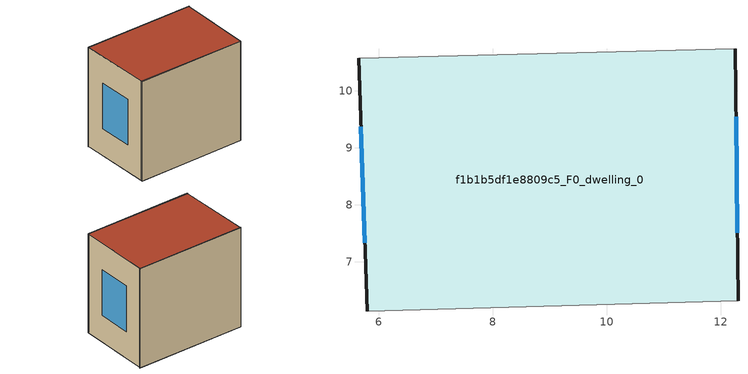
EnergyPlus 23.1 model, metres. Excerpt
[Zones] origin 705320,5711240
f1b1b5df1e8809c5_F0_dwelling_0
 floor ground (EU_floor_Construction): 12.31,6.32 12.26,10.74 5.65,10.57 5.8,6.13 z0
 wall outside (EU_wall_Construction): 5.8,6.13 5.65,10.57 / 12.26,10.74 12.31,6.32 z0:6
 wall adiabatic (EU_wall_Construction): 5.65,10.57 12.26,10.74 / 12.31,6.32 5.8,6.13 z0:6
 window (EU_Window_Construction): 5.76,7.33 5.69,9.37 / 12.27,9.55 12.29,7.51 z1.62:4.38
 roof outside (EU_roof_Construction): 12.26,10.74 12.31,6.32 5.8,6.13 5.65,10.57 z6
shading: 5.79,6.19 12.33,6.32 / 12.29,10.74 5.62,10.56 z0:6
[Building]
EU S2 Campaign: North Axis=0; Terrain=City; Solar Distribution=FullExterior
[Site:Location]
London: Latitude=51.5; Longitude=-0.5; Time Zone=0; Elevation=25
[SizingPeriod:WeatherFileDays]
AnnualSizingPeriod: Begin Month=1; Begin Day of Month=1; End Month=12; End Day of Month=31; Day of Week for Start Day=Monday; Use Weather File Daylight Saving Period=No; Use Weather File Rain and Snow Indicators=No
[MATERIAL]
EU_InternalMass_Material: Roughness=MediumRough; Thickness=0.1; Conductivity=1; Density=1800; Specific Heat=900; Thermal Absorptance=0.9; Solar Absorptance=0.7; Visible Absorptance=0.7
[MATERIAL:NOMASS] Roughness=MediumRough; Thermal Absorptance=0.9; Solar Absorptance=0.7; Visible Absorptance=0.7
Name | Thermal Resistance
EU_wall_NoMass | 0.555556
EU_roof_NoMass | 0.510204
EU_floor_NoMass | 1.68919
[WINDOWMATERIAL:SIMPLEGLAZINGSYSTEM]
EU_Window_SimpleGlazing: UFactor=3.96; Solar Heat Gain Coefficient=0.85; Visible Transmittance=0.85
[CONSTRUCTION]
EU_wall_Construction: EU_wall_NoMass
EU_roof_Construction: EU_roof_NoMass
EU_floor_Construction: EU_floor_NoMass
EU_InternalMass_Construction: EU_InternalMass_Material
EU_Window_Construction: EU_Window_SimpleGlazing
[ZONE]
f1b1b5df1e8809c5_F0_dwelling_0: Type=1; Multiplier=1; Ceiling Height=autocalculate; Volume=174.476; Floor Area=autocalculate; Part of Total Floor Area=Yes
[INTERNALMASS]
f1b1b5df1e8809c5_F0_dwelling_0_EU_InternalMass: Construction=EU_InternalMass_Construction; Zone or ZoneList=f1b1b5df1e8809c5_F0_dwelling_0; Surface Area=29.0794
[OTHEREQUIPMENT]
EU_Step8_InternalGain_f1b1b5df1e8809c5_F0_dwelling_0_f000: Fuel Type=Electricity; Zone or ZoneList or Space or SpaceList=f1b1b5df1e8809c5_F0_dwelling_0; Schedule=EU_Step8_GainSchedule_f1b1b5df1e8809c5_F0_dwelling_0_f000; Design Level Calculation Method=Watts/Area; Power per Zone Floor Area=1; Fraction Latent=0; Fraction Radiant=0; Fraction Lost=0; Carbon Dioxide Generation Rate=0; EndUse Subcategory=EU_Step8_InternalGains
[ZONEVENTILATION:DESIGNFLOWRATE]
EU_ConstantAir_f1b1b5df1e8809c5_F0_dwelling_0: Zone or ZoneList or Space or SpaceList=f1b1b5df1e8809c5_F0_dwelling_0; Schedule=EU_AlwaysOn; Design Flow Rate Calculation Method=AirChanges/Hour; Air Changes per Hour=0.48; Ventilation Type=Natural; Fan Pressure Rise=0; Fan Total Efficiency=1; Constant Term Coefficient=1; Temperature Term Coefficient=0; Velocity Term Coefficient=0; Velocity Squared Term Coefficient=0; Minimum Indoor Temperature=-100; Maximum Indoor Temperature=100; Delta Temperature=-100; Minimum Outdoor Temperature=-100; Maximum Outdoor Temperature=100; Maximum Wind Speed=40
[HVACTEMPLATE:THERMOSTAT]
EU_HeatOnly_f1b1b5df1e8809c5_F0_dwelling_0: Constant Heating Setpoint=20; Constant Cooling Setpoint=50
[HVACTEMPLATE:ZONE:IDEALLOADSAIRSYSTEM]
f1b1b5df1e8809c5_F0_dwelling_0: Template Thermostat=EU_HeatOnly_f1b1b5df1e8809c5_F0_dwelling_0; System Availability Schedule=EU_AlwaysOn; Maximum Heating Supply Air Temperature=50; Minimum Cooling Supply Air Temperature=13; Maximum Heating Supply Air Humidity Ratio=0.0156; Minimum Cooling Supply Air Humidity Ratio=0.0077; Heating Limit=NoLimit; Cooling Limit=NoLimit; Heating Availability Schedule=EU_AlwaysOn; Cooling Availability Schedule=EU_CoolingOff; Dehumidification Control Type=ConstantSensibleHeatRatio; Cooling Sensible Heat Ratio=0.7; Dehumidification Setpoint=60; Humidification Control Type=None; Humidification Setpoint=30; Outdoor Air Method=None; Outdoor Air Flow Rate per Person=0.00944; Outdoor Air Flow Rate per Zone Floor Area=0; Outdoor Air Flow Rate per Zone=0; Demand Controlled Ventilation Type=None; Outdoor Air Economizer Type=NoEconomizer; Heat Recovery Type=None; Sensible Heat Recovery Effectiveness=0.7; Latent Heat Recovery Effectiveness=0.65
[SIZING:ZONE]
f1b1b5df1e8809c5_F0_dwelling_0: Zone Cooling Design Supply Air Temperature Input Method=SupplyAirTemperature; Zone Cooling Design Supply Air Temperature=13; Zone Heating Design Supply Air Temperature Input Method=SupplyAirTemperature; Zone Heating Design Supply Air Temperature=50; Zone Cooling Design Supply Air Humidity Ratio=0.008; Zone Heating Design Supply Air Humidity Ratio=0.008; Cooling Design Air Flow Method=DesignDay; Cooling Design Air Flow Rate=0; Cooling Minimum Air Flow per Zone Floor Area=0.000762; Cooling Minimum Air Flow=0; Cooling Minimum Air Flow Fraction=0.2; Heating Design Air Flow Method=DesignDay; Heating Design Air Flow Rate=0; Heating Maximum Air Flow per Zone Floor Area=0.002032; Heating Maximum Air Flow=0.141576; Heating Maximum Air Flow Fraction=0.3; Account for Dedicated Outdoor Air System=No; Dedicated Outdoor Air System Control Strategy=NeutralSupplyAir; Dedicated Outdoor Air Low Setpoint Temperature for Design=autosize; Dedicated Outdoor Air High Setpoint Temperature for Design=autosize; Zone Load Sizing Method=Sensible Load Only No Latent Load; Zone Latent Cooling Design Supply Air Humidity Ratio Input Method=HumidityRatioDifference; Zone Cooling Design Supply Air Humidity Ratio Difference=0.005; Zone Latent Heating Design Supply Air Humidity Ratio Input Method=HumidityRatioDifference; Zone Humidification Design Supply Air Humidity Ratio Difference=0.005
[SCHEDULE:CONSTANT]
Name | Hourly Value
EU_AlwaysOn | 1
EU_CoolingOff | 0
[SCHEDULE:FILE]
EU_Step8_GainSchedule_f1b1b5df1e8809c5_F0_dwelling_0_f000: File=../../schedules/f1b1b5df1e8809c5/f1b1b5df1e8809c5_F0_dwelling_0_f000_gain.csv; Column Number=1; Rows to Skip at Top=0; Number of Hours of Data=8760; Column Separator=Comma; Interpolate to Timestep=No; Minutes per Item=60; Adjust Schedule for Daylight Savings=Yes
